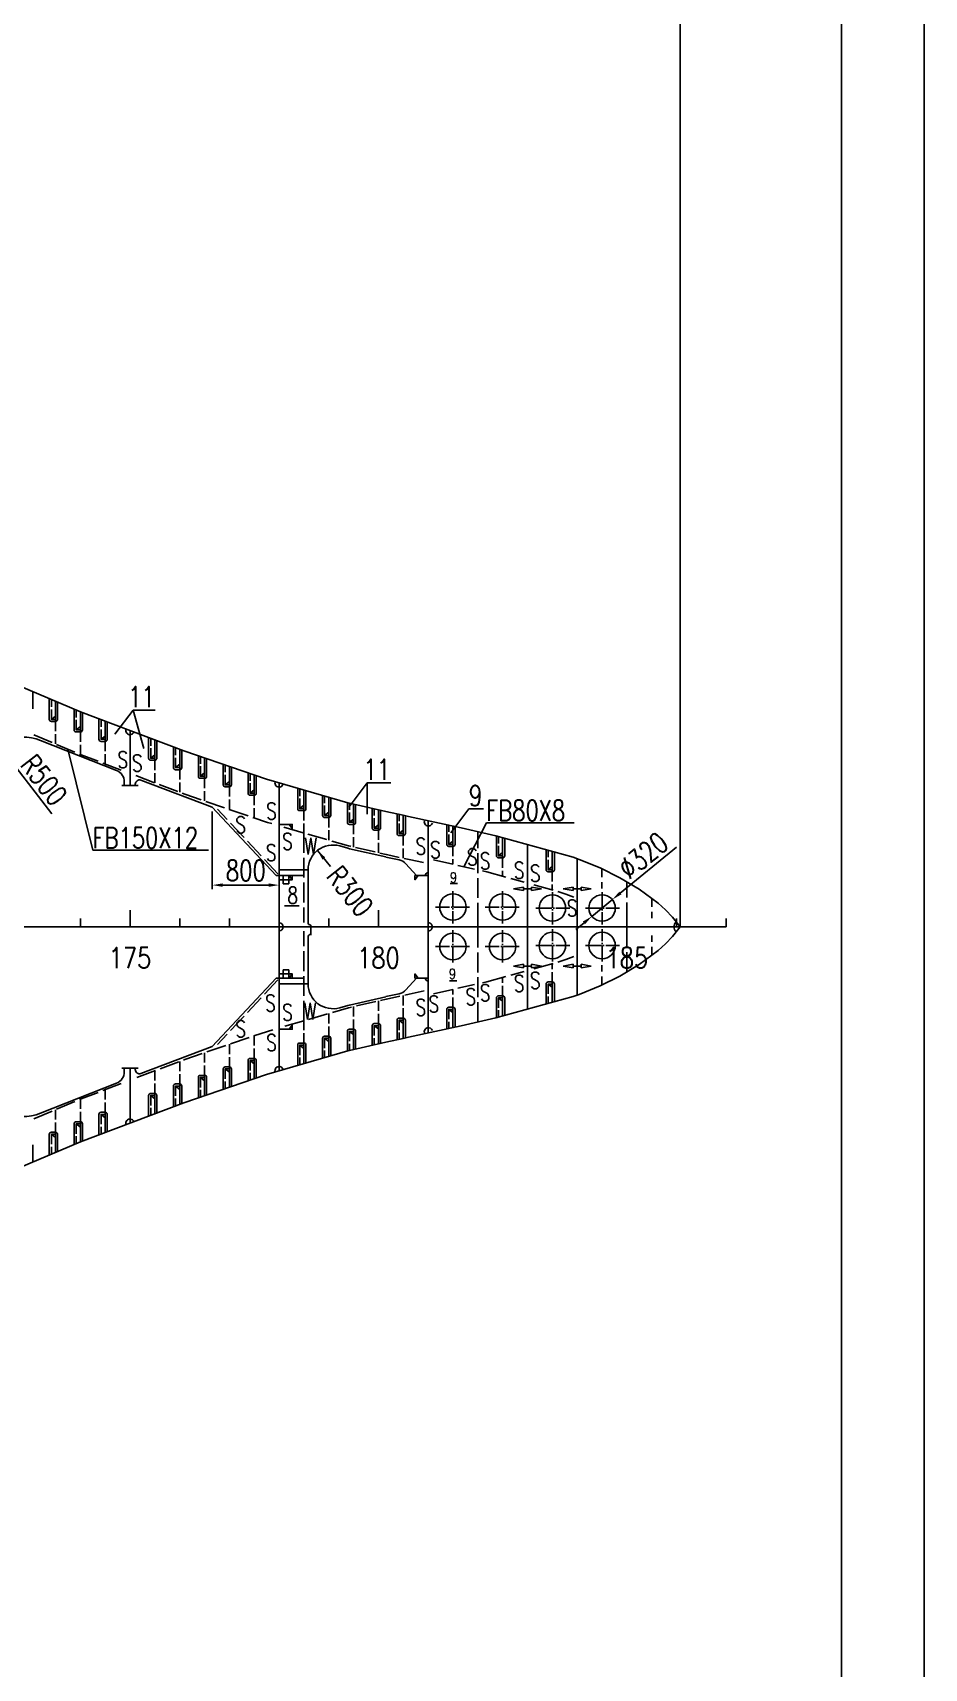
# Model space of a CAD drawing. Extents: x 444792 to 563892, y 548457 to 594763.
# Drawn here: x 553025 to 563792, y 564069 to 583838 of the extents above; entities that cross this region are included whole.
import ezdxf
from ezdxf.enums import TextEntityAlignment as Align

# ---------------------------------------------------------------- set-up
doc = ezdxf.new("R2010")
doc.units = 0
doc.header["$LTSCALE"] = 40
doc.header["$MEASUREMENT"] = 0
for name, pattern in [('ACAD_ISO02W100', [15, 12, -3]), ('ACAD_ISO04W100', [30.5, 24, -3, 0.5, -3]), ('ACAD_ISO05W100', [34, 24, -3, 0.5, -3, 0.5, -3])]:
    doc.linetypes.add(name, pattern=pattern)
doc.layers.get('0').update_dxf_attribs({"linetype": 'CONTINUOUS'})
doc.layers.get('DEFPOINTS').update_dxf_attribs({"linetype": 'CONTINUOUS'})
for name, color, linetype in [('01CONTINUOUS', 2, 'CONTINUOUS'), ('BT_ENG', 7, 'CONTINUOUS'), ('C-CEN', 4, 'ACAD_ISO04W100'), ('C-CON', 4, 'CONTINUOUS'), ('C-DAS', 4, 'ACAD_ISO02W100'), ('C-PH', 4, 'ACAD_ISO05W100'), ('FRAME', 7, 'CONTINUOUS'), ('TEXT', 9, 'CONTINUOUS'), ('Y-CON', 2, 'CONTINUOUS'), ('Y-DAS', 2, 'ACAD_ISO02W100')]:
    doc.layers.add(name, color=color, linetype=linetype)
doc.styles.add('ROMANS', font='romans.shx', dxfattribs={"width": 0.75, "height": 250, "bigfont": 'hzdx.shx'})
doc.dimstyles.new('DM-50', dxfattribs={"dimscale": 50, "dimtxt": 1, "dimasz": 2.5, "dimexe": 1, "dimexo": 1, "dimgap": 1, "dimtad": 1, "dimdec": 0, "dimdsep": 46, "dimtxsty": 'ROMANS', "dimblk1": 'CLOSEDBLANK', "dimblk2": 'CLOSEDBLANK', "dimcen": 0, "dimclrd": 1, "dimclre": 1, "dimclrt": 1, "dimadec": 0, "dimazin": 0, "dimtfac": 1, "dimtdec": 0, "dimtmove": 0, "dimatfit": 3, "dimldrblk": 'CLOSEDBLANK', "dimfxl": 1, "dimtolj": 1, "dimarcsym": 0})

# ---------------------------------------------------------------- blocks, each defined once
blk = doc.blocks.new('*D216')
at = {"color": 1, "linetype": 'ByBlock', "transparency": 16777216}
blk.add_line((576515, 575206), (575877, 576026), dxfattribs=at)
blk.add_solid([(575970, 575940), (575937, 575914), (575877, 576026)], dxfattribs=at)
at = {"layer": 'DEFPOINTS', "color": 0, "linetype": 'ByBlock', "transparency": 16777216}
for p in [(575877, 576026), (576184, 575631)]:
    blk.add_point(p, dxfattribs=at)
at = {"color": 1, "linetype": 'ByBlock', "transparency": 16777216, "insert": (576419, 575613), "char_height": 250, "attachment_point": 5, "rotation": 307.8663, "style": 'ROMANS'}
blk.add_mtext('\\A1;R500', dxfattribs=at)
blk = doc.blocks.new('_CLOSEDBLANK')
at = {"color": 0, "linetype": 'ByBlock'}
for p, q in [((-1, 0.17), (0, 0)), ((-1, 0.17), (-1, -0.17)), ((0, 0), (-1, -0.17))]:
    blk.add_line(p, q, dxfattribs=at)
blk = doc.blocks.new('*D220')
at = {"color": 1, "linetype": 'ByBlock', "transparency": 16777216}
for p, q in [((578452, 575234), (578452, 574293)), ((579134, 574343), (578577, 574343)), ((579259, 574355), (579259, 574293))]:
    blk.add_line(p, q, dxfattribs=at)
for points in [[(578577, 574364), (578577, 574322), (578452, 574343)], [(579134, 574364), (579134, 574322), (579259, 574343)]]:
    blk.add_solid(points, dxfattribs=at)
at = {"layer": 'DEFPOINTS', "color": 0, "linetype": 'ByBlock', "transparency": 16777216}
for p in [(578452, 575284), (578452, 574343), (579259, 574405)]:
    blk.add_point(p, dxfattribs=at)
at = {"color": 1, "linetype": 'ByBlock', "transparency": 16777216, "insert": (578856, 574518), "char_height": 250, "attachment_point": 5, "style": 'ROMANS'}
blk.add_mtext('\\A1;800', dxfattribs=at)
blk = doc.blocks.new('*D219')
at = {"color": 1, "linetype": 'ByBlock', "transparency": 16777216}
blk.add_line((579878, 574567), (579722, 574763), dxfattribs=at)
blk.add_solid([(579816, 574678), (579783, 574652), (579722, 574763)], dxfattribs=at)
at = {"layer": 'DEFPOINTS', "color": 0, "linetype": 'ByBlock', "transparency": 16777216}
for p in [(579722, 574763), (579909, 574528)]:
    blk.add_point(p, dxfattribs=at)
at = {"color": 1, "linetype": 'ByBlock', "transparency": 16777216, "insert": (580115, 574270), "char_height": 250, "attachment_point": 5, "rotation": 308.6058, "style": 'ROMANS'}
blk.add_mtext('\\A1;R300', dxfattribs=at)
blk = doc.blocks.new('*D218')
at = {"color": 1, "linetype": 'ByBlock', "transparency": 16777216}
for p, q in [((584058, 574803), (583380, 574247)), ((583036, 573965), (583284, 574168)), ((582940, 573885), (582843, 573806))]:
    blk.add_line(p, q, dxfattribs=at)
for points in [[(583367, 574263), (583393, 574231), (583284, 574168)], [(582926, 573902), (582953, 573869), (583036, 573965)]]:
    blk.add_solid(points, dxfattribs=at)
at = {"layer": 'DEFPOINTS', "color": 0, "linetype": 'ByBlock', "transparency": 16777216}
for p in [(583284, 574168), (583036, 573965)]:
    blk.add_point(p, dxfattribs=at)
at = {"color": 1, "linetype": 'ByBlock', "transparency": 16777216, "insert": (583656, 574700), "char_height": 250, "attachment_point": 5, "rotation": 39.378, "style": 'ROMANS'}
blk.add_mtext('\\A1;∅320', dxfattribs=at)

msp = doc.modelspace()

# ---------------------------------------------------------------- linework, layer by layer
at = {"color": 2}
msp.add_line((562792.4, 549556.6), (562792.4, 589556.6), dxfattribs=at)
for p, q in [((560843.3, 573030.7), (560843.3, 584797.7)), ((553025.3, 575875.8), (553025.3, 575665.3)), ((553325.3, 575747.2), (553325.3, 575538.2)), ((553300.3, 575513.2), (553250.3, 575513.2)), ((553625.3, 575621.5), (553625.3, 575411)), ((553825.3, 575297.1), (553825.3, 575545.6)), ((553925.3, 575506.1), (553925.3, 575297.1)), ((554237.5, 575650.3), (554367.9, 575185.3)), ((553600.3, 575386), (553550.3, 575386)), ((553900.3, 575272.1), (553850.3, 575272.1)), ((554525.3, 575279.6), (554525.3, 575069.1)), ((553749.2, 573958.4), (553450.1, 575177.3)), ((554825.3, 575165.6), (554825.3, 574955.1)), ((554500.3, 575044.1), (554450.3, 575044.1)), ((554800.3, 574930.1), (554750.3, 574930.1)), ((555125.3, 575062.4), (555125.3, 574850.9)), ((555325.3, 574748.6), (555325.3, 574994.2)), ((555425.3, 574960.1), (555425.3, 574748.6)), ((555100.3, 574825.9), (555050.3, 574825.9)), ((555400.3, 574723.6), (555350.3, 574723.6)), ((555725.3, 574857.8), (555725.3, 574646.3)), ((556225.3, 574460.1), (556225.3, 574706.2)), ((556325.3, 574677.1), (556325.3, 574460.1)), ((557065.3, 574769.8), (557065.3, 574392.7)), ((555700.3, 574621.3), (555650.3, 574621.3)), ((555700.3, 574646.3), (555660.3, 574646.3)), ((556625.3, 574589.9), (556625.3, 574377.2)), ((556825.3, 574293.9), (556825.3, 574531.8)), ((556925.3, 574508.2), (556925.3, 574293.9)), ((556300.3, 574435.1), (556250.3, 574435.1)), ((556300.3, 574460.1), (556260.3, 574460.1)), ((556600.3, 574352.2), (556550.3, 574352.2)), ((556900.3, 574293.9), (556860.3, 574293.9)), ((557125.3, 574225.2), (557125.3, 574462.4)), ((557225.3, 574439.5), (557225.3, 574225.2)), ((557425.3, 574159.5), (557425.3, 574395.6)), ((557525.3, 574374.1), (557525.3, 574159.5)), ((556900.3, 574268.9), (556850.3, 574268.9)), ((557200.3, 574200.2), (557150.3, 574200.2)), ((557500.3, 574134.5), (557450.3, 574134.5)), ((557500.3, 574159.5), (557460.3, 574159.5)), ((558025.3, 574027.9), (558025.3, 574264.4)), ((558125.3, 574242.5), (558125.3, 574027.9)), ((558725.3, 574101.9), (558725.3, 573888.9)), ((558100.3, 574002.9), (558050.3, 574002.9)), ((558100.3, 574027.9), (558060.3, 574027.9)), ((558700.3, 573888.9), (558660.3, 573888.9)), ((559325.3, 573934.8), (559325.3, 573721.7)), ((556350.3, 573720.2), (556000.3, 573720.2)), ((558700.3, 573863.9), (558650.3, 573863.9)), ((559300.3, 573696.7), (559250.3, 573696.7)), ((559300.3, 573721.7), (559260.3, 573721.7)), ((556160.3, 573599.7), (556000.3, 573599.7)), ((553600.3, 573030.7), (553600.3, 573130.7)), ((554200.3, 573030.7), (554200.3, 573230.7)), ((554800.3, 573030.7), (554800.3, 573130.7)), ((555400.3, 573030.7), (555400.3, 573130.7)), ((556000.3, 573030.7), (556000.3, 573130.7)), ((556600.3, 573030.7), (556600.3, 573130.7)), ((557200.3, 573030.7), (557200.3, 573230.7)), ((557800.3, 573030.7), (557800.3, 573130.7)), ((558400.3, 573030.7), (558400.3, 573130.7)), ((559000.3, 573030.7), (559000.3, 573130.7)), ((559600.3, 573030.7), (559600.3, 573130.7)), ((560200.3, 573030.7), (560200.3, 573230.7)), ((560800.3, 573030.7), (560800.3, 573130.7)), ((561400.3, 573030.7), (561400.3, 573130.7)), ((552400.3, 573030.7), (556000.3, 573030.7)), ((556385.3, 573050.7), (556385.3, 573030.7)), ((556385.3, 573030.7), (557800.3, 573030.7)), ((560843.3, 573030.7), (561400.3, 573030.7)), ((556160.3, 572461.7), (556000.3, 572461.7)), ((556350.3, 572341.1), (556000.3, 572341.1)), ((559300.3, 572364.7), (559250.3, 572364.7)), ((559300.3, 572339.7), (559260.3, 572339.7)), ((559325.3, 572126.6), (559325.3, 572339.7)), ((558700.3, 572197.5), (558650.3, 572197.5)), ((558700.3, 572172.5), (558660.3, 572172.5)), ((558725.3, 571959.5), (558725.3, 572172.5)), ((557425.3, 571901.9), (557425.3, 571665.8)), ((557500.3, 571926.9), (557450.3, 571926.9)), ((557500.3, 571901.9), (557460.3, 571901.9)), ((557525.3, 571687.3), (557525.3, 571901.9)), ((558025.3, 572033.4), (558025.3, 571797)), ((558100.3, 572058.4), (558050.3, 572058.4)), ((558100.3, 572033.4), (558060.3, 572033.4)), ((558125.3, 571818.9), (558125.3, 572033.4)), ((556600.3, 571709.2), (556550.3, 571709.2)), ((556825.3, 571767.5), (556825.3, 571529.6)), ((556900.3, 571792.5), (556850.3, 571792.5)), ((556900.3, 571767.5), (556860.3, 571767.5)), ((556925.3, 571553.2), (556925.3, 571767.5)), ((557125.3, 571836.2), (557125.3, 571599)), ((557200.3, 571861.2), (557150.3, 571861.2)), ((557225.3, 571621.9), (557225.3, 571836.2)), ((556225.3, 571601.3), (556225.3, 571355.2)), ((556300.3, 571626.3), (556250.3, 571626.3)), ((556300.3, 571601.3), (556260.3, 571601.3)), ((556325.3, 571384.3), (556325.3, 571601.3)), ((556625.3, 571471.5), (556625.3, 571684.2)), ((555325.3, 571312.8), (555325.3, 571067.2)), ((555400.3, 571337.8), (555350.3, 571337.8)), ((555425.3, 571101.3), (555425.3, 571312.8)), ((555700.3, 571440.1), (555650.3, 571440.1)), ((555700.3, 571415.1), (555660.3, 571415.1)), ((555725.3, 571203.6), (555725.3, 571415.1)), ((554800.3, 571131.3), (554750.3, 571131.3)), ((555100.3, 571235.5), (555050.3, 571235.5)), ((555125.3, 570999), (555125.3, 571210.5)), ((554500.3, 571017.3), (554450.3, 571017.3)), ((554525.3, 570781.8), (554525.3, 570992.3)), ((554825.3, 570895.8), (554825.3, 571106.3)), ((553825.3, 570764.3), (553825.3, 570515.8)), ((553900.3, 570789.3), (553850.3, 570789.3)), ((553925.3, 570555.3), (553925.3, 570764.3)), ((553300.3, 570548.2), (553250.3, 570548.2)), ((553325.3, 570314.2), (553325.3, 570523.2)), ((553600.3, 570675.3), (553550.3, 570675.3)), ((553625.3, 570441.3), (553625.3, 570650.3)), ((553025.3, 570185.5), (553025.3, 570396))]:
    msp.add_line(p, q)
at = {"color": 7, "ltscale": 0.2}
for p, q in [((553225.3, 575538.2), (553225.3, 575790)), ((553525.3, 575410.1), (553525.3, 575662.8)), ((554425.3, 575069.1), (554425.3, 575317.6)), ((554725.3, 574956.3), (554725.3, 575203.6)), ((555025.3, 574850.9), (555025.3, 575096.5)), ((555625.3, 574646.3), (555625.3, 574891.9)), ((556525.3, 574377.2), (556525.3, 574619)), ((558625.3, 573888.9), (558625.3, 574129.8)), ((559225.3, 573721.7), (559225.3, 573962.6)), ((559225.3, 572339.7), (559225.3, 572098.8)), ((558625.3, 572172.5), (558625.3, 571931.6)), ((556525.3, 571684.2), (556525.3, 571442.4)), ((555625.3, 571415.1), (555625.3, 571169.5)), ((555025.3, 571210.5), (555025.3, 570964.9)), ((554425.3, 570992.3), (554425.3, 570743.8)), ((554725.3, 571105.1), (554725.3, 570857.8)), ((553225.3, 570523.2), (553225.3, 570271.4)), ((553525.3, 570651.3), (553525.3, 570398.6))]:
    msp.add_line(p, q, dxfattribs=at)
at = {"ltscale": 0.3}
for p, q in [((554237.5, 575650.3), (554017.5, 575360.2)), ((554504.4, 575650.3), (554237.5, 575650.3)), ((557065.3, 574769.8), (556845.3, 574479.7)), ((557350.2, 574769.8), (557065.3, 574769.8)), ((558293.3, 574455.2), (558073.3, 574165)), ((558469.7, 574455.2), (558293.3, 574455.2)), ((557800.3, 573649.7), (557754.2, 573649.7)), ((557800.3, 572411.7), (557754.2, 572411.7))]:
    msp.add_line(p, q, dxfattribs=at)
at = {"lineweight": -2, "ltscale": 0.5}
for p, q in [((556000.3, 573649.7), (555965.3, 573649.7)), ((556000.3, 572411.7), (555965.3, 572411.7))]:
    msp.add_line(p, q, dxfattribs=at)
at = {"color": 3}
for p, q in [((558952.7, 573490.4), (559048, 573490.4)), ((559552.7, 573490.4), (559648, 573490.4)), ((558952.7, 572557.2), (559048, 572557.2)), ((559552.7, 572557.2), (559648, 572557.2))]:
    msp.add_line(p, q, dxfattribs=at)
for centre in [(558100.3, 573270.5), (558700.3, 573270.5), (559301.4, 572805), (559901.4, 572805)]:
    msp.add_circle(centre, 160)
at = {"ltscale": 0.3}
msp.add_circle((559901.4, 573258.4), 160, dxfattribs=at)
for centre, radius, start, end in [((553250.3, 575538.2), 25, 180, 270), ((553300.3, 575538.2), 25, 270, 0), ((553550.3, 575411), 25, 180, 270), ((553600.3, 575411), 25, 270, 0), ((553850.3, 575297.1), 25, 180, 270), ((553900.3, 575297.1), 25, 270, 0), ((554450.3, 575069.1), 25, 180, 270), ((554500.3, 575069.1), 25, 270, 0), ((554750.3, 574955.1), 25, 180, 270), ((554800.3, 574955.1), 25, 270, 0), ((555050.3, 574850.9), 25, 180, 270), ((555100.3, 574850.9), 25, 270, 0), ((555350.3, 574748.6), 25, 180, 270), ((555400.3, 574748.6), 25, 270, 0), ((555650.3, 574646.3), 25, 180, 270), ((555700.3, 574646.3), 25, 270, 0), ((556250.3, 574460.1), 25, 180, 270), ((556300.3, 574460.1), 25, 270, 0), ((556550.3, 574377.2), 25, 180, 270), ((556600.3, 574377.2), 25, 270, 0), ((556850.3, 574293.9), 25, 180, 270), ((556900.3, 574293.9), 25, 270, 0), ((557150.3, 574225.2), 25, 180, 270), ((557200.3, 574225.2), 25, 270, 0), ((557450.3, 574159.5), 25, 180, 270), ((557500.3, 574159.5), 25, 270, 0), ((558050.3, 574027.9), 25, 180, 270), ((558100.3, 574027.9), 25, 270, 0), ((558650.3, 573888.9), 25, 180, 270), ((558700.3, 573888.9), 25, 270, 0), ((559250.3, 573721.7), 25, 180, 270), ((559300.3, 573721.7), 25, 270, 0), ((556000.3, 573030.7), 50, 270, 90), ((556385.3, 573085.7), 35, 180, 270), ((556385.3, 572905.7), 35, 90, 180), ((559250.3, 572339.7), 25, 90, 180), ((559300.3, 572339.7), 25, 0, 90), ((558650.3, 572172.5), 25, 90, 180), ((558700.3, 572172.5), 25, 0, 90), ((557450.3, 571901.9), 25, 90, 180), ((557500.3, 571901.9), 25, 0, 90), ((558050.3, 572033.4), 25, 90, 180), ((558100.3, 572033.4), 25, 0, 90), ((556550.3, 571684.2), 25, 90, 180), ((556600.3, 571684.2), 25, 0, 90), ((556850.3, 571767.5), 25, 90, 180), ((556900.3, 571767.5), 25, 0, 90), ((557150.3, 571836.2), 25, 90, 180), ((557200.3, 571836.2), 25, 0, 90), ((556250.3, 571601.3), 25, 90, 180), ((556300.3, 571601.3), 25, 0, 90), ((555350.3, 571312.8), 25, 90, 180), ((555400.3, 571312.8), 25, 0, 90), ((555650.3, 571415.1), 25, 90, 180), ((555700.3, 571415.1), 25, 0, 90), ((554750.3, 571106.3), 25, 90, 180), ((554800.3, 571106.3), 25, 0, 90), ((555050.3, 571210.5), 25, 90, 180), ((555100.3, 571210.5), 25, 0, 90), ((554450.3, 570992.3), 25, 90, 180), ((554500.3, 570992.3), 25, 0, 90), ((553850.3, 570764.3), 25, 90, 180), ((553900.3, 570764.3), 25, 0, 90), ((553250.3, 570523.2), 25, 90, 180), ((553300.3, 570523.2), 25, 0, 90), ((553550.3, 570650.3), 25, 90, 180), ((553600.3, 570650.3), 25, 0, 90)]:
    msp.add_arc(centre, radius, start, end)
at = {"lineweight": -2, "ltscale": 0.5}
for centre, radius, start, end in [((552925.3, 574823.3), 500, 67.03127, 172.59849), ((554200.3, 575403.1), 50, 159.19601, 339.19601), ((557800.3, 573649.7), 35, 90, 180), ((557800.3, 572411.7), 35, 180, 270), ((552925.3, 571238.1), 500, 187.40151, 292.96873), ((554200.3, 570658.3), 50, 20.80399, 202.96785)]:
    msp.add_arc(centre, radius, start, end, dxfattribs=at)
at = {"ltscale": 0.3}
msp.add_arc((560843.3, 573030.7), 75, 127.92661, 232.07339, dxfattribs=at)
at = {"extrusion": (0, 0, -1)}
for centre, start_param, end_param in [((559301.4, 573258.4), -0.0011956, 6.2819897), ((558100.3, 572792.9), 3.140397, 9.4235823), ((558700.3, 572792.9), 3.140397, 9.4235823)]:
    msp.add_ellipse(centre, major_axis=(-160, 0.2), ratio=1, start_param=start_param, end_param=end_param, dxfattribs=at)
at = {"layer": '01CONTINUOUS'}
for p, q in [((554200.3, 574737.2), (554200.3, 575403.1)), ((554100.3, 574737.2), (554300.3, 574737.2)), ((556000.3, 571289.8), (556000.3, 574771.6)), ((559000.3, 572036.1), (559000.3, 574025.3)), ((559600.3, 572206.8), (559600.3, 573854.6)), ((556000.3, 573030.7), (556400.3, 573030.7)), ((556385.3, 573030.7), (556385.3, 572930.7)), ((557800.3, 573030.7), (560843.3, 573030.7)), ((554100.3, 571324.2), (554300.3, 571324.2)), ((554200.3, 571324.2), (554200.3, 570658.3))]:
    msp.add_line(p, q, dxfattribs=at)
at = {"layer": '01CONTINUOUS', "ltscale": 0.4}
for p, q in [((559900.3, 573630.6), (559900.3, 573732.8)), ((559900.3, 573492.8), (559900.3, 573568.8)), ((560500.3, 573271.9), (560500.3, 573374.2)), ((560500.3, 573134.2), (560500.3, 573210.2)), ((560500.3, 572927.2), (560500.3, 572851.2)), ((560500.3, 572789.4), (560500.3, 572687.2)), ((559900.3, 572568.5), (559900.3, 572492.6)), ((559900.3, 572430.8), (559900.3, 572328.5))]:
    msp.add_line(p, q, dxfattribs=at)
at = {"layer": '01CONTINUOUS'}
for points in [[(551081.3, 576698.7), (553600.3, 575631), (554850.3, 575156.1), (555850.3, 574815.2), (556831.3, 574530.1), (556850.3, 574525.3), (557288.3, 574425.1), (557290.3, 574424.6), (557500.3, 574379.5), (557563.3, 574365.9), (558200.3, 574226), (558618.3, 574131.7), (559550.3, 573872.1), (559623.3, 573846.6), (559876.3, 573744.8), (560117.3, 573625), (560350.3, 573484.8), (560578.3, 573316.7), (560667.3, 573236.3), (560751.3, 573147.1), (560828.3, 573051.1), (560843.3, 573030.7)], [(551081.3, 569362.7), (553600.3, 570430.3), (554850.3, 570905.3), (555850.3, 571246.2), (556831.3, 571531.3), (556850.3, 571536), (557288.3, 571636.3), (557290.3, 571636.8), (557500.3, 571681.9), (557563.3, 571695.4), (558200.3, 571835.4), (558618.3, 571929.7), (559550.3, 572189.3), (559623.3, 572214.8), (559876.3, 572316.6), (560117.3, 572436.3), (560350.3, 572576.6), (560578.3, 572744.7), (560667.3, 572825.1), (560751.3, 572914.3), (560828.3, 573010.3), (560843.3, 573030.7)]]:
    msp.add_lwpolyline(points, dxfattribs=at)
at = {"layer": 'BT_ENG'}
msp.add_line((563792.4, 548556.6), (563792.4, 590556.6), dxfattribs=at)
at = {"layer": 'C-CEN', "ltscale": 0.2}
for p, q in [((558100.3, 573463), (558100.3, 573072.1)), ((558700.3, 573463), (558700.3, 573072.1)), ((559301.4, 573450.9), (559301.4, 573060)), ((559901.4, 573450.9), (559901.4, 573060)), ((558300.9, 573270.5), (557891.3, 573270.5)), ((558900.9, 573270.5), (558491.3, 573270.5)), ((559100.8, 573256.4), (559510.4, 573256.4)), ((559700.8, 573256.4), (560110.4, 573256.4)), ((558100.3, 572600.4), (558100.3, 572991.3)), ((558700.3, 572600.4), (558700.3, 572991.3)), ((559301.4, 572612.5), (559301.4, 573003.4)), ((559901.4, 572612.5), (559901.4, 573003.4)), ((558300.9, 572792.9), (557891.3, 572792.9)), ((558900.9, 572792.9), (558491.3, 572792.9)), ((559100.8, 572805), (559510.4, 572805)), ((559700.8, 572805), (560110.4, 572805))]:
    msp.add_line(p, q, dxfattribs=at)
at = {"layer": 'C-CON'}
for p, q in [((553120.4, 575283.6), (554038.9, 574920.7)), ((554130.3, 574782.6), (554130.3, 574737.2)), ((555965.3, 573649.7), (555193.7, 574475.7)), ((556050.3, 573649.7), (556050.3, 573548.9)), ((556050.3, 573548.9), (556095.1, 573548.9)), ((556120, 573548.9), (556050.3, 573548.9)), ((556120, 573650.1), (556120, 573548.9)), ((556120, 572512.5), (556050.3, 572512.5)), ((556050.3, 572512.5), (556095.1, 572512.5)), ((556050.3, 572411.7), (556050.3, 572512.5)), ((556120, 572411.3), (556120, 572512.5)), ((555965.3, 572411.7), (555193.7, 571585.7)), ((554130.3, 571278.8), (554130.3, 571324.2)), ((553120.4, 570777.7), (554038.9, 571140.7))]:
    msp.add_line(p, q, dxfattribs=at)
for points in [[(554264.3, 574737.2), (554264.3, 574756.3, -0.5250339), (554332.1, 574803), (555193.7, 574475.7)], [(556350.3, 573085.7), (556350.3, 573720.2, -0.4997108), (556734.1, 574008.3), (556831.3, 573980.1), (556850.3, 573975.3), (557288.3, 573875.1), (557290.3, 573874.6), (557452.3, 573839.8, -0.159615), (557533, 573792.8), (557660, 573649.7)], [(556350.3, 572905.7), (556350.3, 572341.1, 0.4997108), (556734.1, 572053.1), (556831.3, 572081.3), (556850.3, 572086), (557288.3, 572186.3), (557290.3, 572186.8), (557452.3, 572221.6, 0.159615), (557533, 572268.6), (557660, 572411.7)], [(554264.3, 571324.2), (554264.3, 571305.1, 0.5250339), (554332.1, 571258.4), (555193.7, 571585.7)]]:
    msp.add_lwpolyline(points, format="xyb", dxfattribs=at)
for centre, radius, start, end in [((553980.3, 574782.6), 150, 0, 67.03127), ((556000.3, 574768.7), 50, 161.692, 341.78926), ((557804.3, 574299.4), 50, 163.56391, 343.56391), ((557804.3, 571761.9), 50, 16.43609, 196.43609), ((557804.3, 571761.9), 50, 16.43609, 196.43609), ((556000.3, 571292.7), 50, 18.21074, 198.308), ((553980.3, 571278.8), 150, 292.96873, 360)]:
    msp.add_arc(centre, radius, start, end, dxfattribs=at)
at = {"layer": 'C-DAS', "ltscale": 0.25}
for p, q in [((553250.3, 575538.2), (553250.3, 575779.4)), ((553550.3, 575411), (553550.3, 575652.2)), ((553850.3, 575297.1), (553850.3, 575536.1)), ((554450.3, 575069.1), (554450.3, 575308.1)), ((554750.3, 574955.1), (554750.3, 575194.1)), ((555050.3, 574850.9), (555050.3, 575087.9)), ((555350.3, 574748.6), (555350.3, 574985.7)), ((555650.3, 574646.3), (555650.3, 574883.4)), ((556250.3, 574460.1), (556250.3, 574698.9)), ((556550.3, 574377.2), (556550.3, 574611.7)), ((556850.3, 574293.9), (556850.3, 574525.3)), ((557150.3, 574225.2), (557150.3, 574456.6)), ((557450.3, 574159.5), (557450.3, 574390.2)), ((558050.3, 574027.9), (558050.3, 574258.9)), ((558650.3, 573888.9), (558650.3, 574122.8)), ((559250.3, 573721.7), (559250.3, 573955.6)), ((559250.3, 572339.7), (559250.3, 572105.7)), ((558650.3, 572172.5), (558650.3, 571938.6)), ((557450.3, 571901.9), (557450.3, 571671.2)), ((558050.3, 572033.4), (558050.3, 571802.5)), ((556850.3, 571767.5), (556850.3, 571536)), ((557150.3, 571836.2), (557150.3, 571604.7)), ((556250.3, 571601.3), (556250.3, 571362.5)), ((556550.3, 571684.2), (556550.3, 571449.7)), ((555350.3, 571312.8), (555350.3, 571075.7)), ((555650.3, 571415.1), (555650.3, 571178)), ((555050.3, 571210.5), (555050.3, 570973.5)), ((554450.3, 570992.3), (554450.3, 570753.3)), ((554750.3, 571106.3), (554750.3, 570867.3)), ((553850.3, 570764.3), (553850.3, 570525.3)), ((553250.3, 570523.2), (553250.3, 570281.3)), ((553550.3, 570650.3), (553550.3, 570408.4))]:
    msp.add_line(p, q, dxfattribs=at)
at = {"layer": 'C-DAS', "ltscale": 0.5}
for p, q in [((555987.2, 573670.2), (555257.3, 574451.5)), ((556300.3, 574165.6), (556300.3, 573083.5)), ((556300.3, 571895.8), (556300.3, 572980)), ((555987.2, 572391.2), (555257.3, 571609.9))]:
    msp.add_line(p, q, dxfattribs=at)
at = {"layer": 'C-DAS', "ltscale": 0.5, "flags": 128}
for points in [[(553037.7, 575352.1), (553611.5, 575108.9), (554117.1, 574916.8)], [(554270.9, 574858.3), (554860.5, 574634.3), (555859.4, 574293.8), (555943.7, 574269.3)], [(556059.6, 574235.6), (556839.1, 574009), (556857.3, 574004.5), (557295.3, 573904.2), (557297.1, 573903.8), (557506.6, 573858.8), (557569.7, 573845.3), (557758.9, 573803.7)], [(557866.4, 573838.6), (558102.5, 573786.7), (558362, 573728.2)], [(559077.9, 573536.5), (559415.6, 573442.5), (559465, 573425.2), (559558.6, 573387.5)], [(559077.9, 572524.9), (559415.6, 572618.9), (559465, 572636.2), (559558.6, 572673.8)], [(557866.4, 572222.8), (558102.5, 572274.7), (558362, 572333.2)], [(556068.3, 571828.3), (556839.1, 572052.4), (556857.3, 572056.9), (557295.3, 572157.2), (557297.1, 572157.6), (557506.6, 572202.6), (557569.7, 572216.1), (557758.9, 572257.7)], [(554283.9, 571208), (554860.5, 571427), (555859.4, 571767.6), (555924.9, 571786.6)], [(553037.7, 570709.3), (553611.5, 570952.5), (554125.1, 571147.6)]]:
    msp.add_lwpolyline(points, dxfattribs=at)
at = {"layer": 'C-DAS', "ltscale": 0.5}
for points in [[(558455.4, 573707.2), (558508.4, 573695.2), (558962, 573568.8)], [(558455.4, 572354.2), (558508.4, 572366.2), (558962, 572492.5)]]:
    msp.add_lwpolyline(points, dxfattribs=at)
at = {"layer": 'C-PH'}
for p, q in [((558065.3, 573554.6), (558155.3, 573554.6)), ((558057, 572377.3), (558147, 572377.3))]:
    msp.add_line(p, q, dxfattribs=at)
msp.add_arc((557800.3, 573030.7), 50, 270, 90, dxfattribs=at)
at = {"layer": 'FRAME'}
for p, q in [((556000.3, 573030.7), (556000.3, 573130.7)), ((557800.3, 573030.7), (557800.3, 573130.7)), ((558400.3, 573030.7), (558400.3, 573130.7)), ((559000.3, 573030.7), (559000.3, 573130.7)), ((559600.3, 573030.7), (559600.3, 573130.7)), ((560200.3, 573030.7), (560200.3, 573230.7)), ((556000.3, 573030.7), (556000.3, 572930.7))]:
    msp.add_line(p, q, dxfattribs=at)
at = {"layer": 'TEXT'}
for p, q in [((558232.3, 573757.5), (558503.5, 574289.5)), ((558503.5, 574289.5), (559564.3, 574289.5)), ((553749.2, 573958.4), (555146.5, 573958.4)), ((556066.7, 573286.2), (556241.4, 573286.2))]:
    msp.add_line(p, q, dxfattribs=at)
at = {"layer": 'Y-CON'}
for p, q in [((557800.3, 571747.5), (557800.3, 574313.9)), ((556160.3, 573649.7), (556300.3, 573649.7)), ((556160.3, 572411.7), (556300.3, 572411.7))]:
    msp.add_line(p, q, dxfattribs=at)
for points in [[(553300.3, 575758.2), (553300.3, 575538.2), (553250.3, 575538.2), (553300.3, 575578.2)], [(553300.3, 575758.2), (553300.3, 575538.2), (553250.3, 575538.2), (553300.3, 575578.2)], [(553600.3, 575631), (553600.3, 575411), (553550.3, 575411), (553600.3, 575451)], [(553600.3, 575631), (553600.3, 575411), (553550.3, 575411), (553600.3, 575451)], [(553900.3, 575517.1), (553900.3, 575297.1), (553850.3, 575297.1), (553900.3, 575337.1)], [(554500.3, 575289.1), (554500.3, 575069.1), (554450.3, 575069.1), (554500.3, 575109.1)], [(554800.3, 575175.1), (554800.3, 574955.1), (554750.3, 574955.1), (554800.3, 574995.1)], [(555100.3, 575070.9), (555100.3, 574850.9), (555050.3, 574850.9), (555100.3, 574890.9)], [(555400.3, 574968.6), (555400.3, 574748.6), (555350.3, 574748.6), (555400.3, 574788.6)], [(555700.3, 574866.3), (555700.3, 574646.3), (555650.3, 574646.3), (555700.3, 574686.3)], [(556300.3, 574684.4), (556300.3, 574460.1), (556250.3, 574460.1), (556300.3, 574500.1)], [(556600.3, 574597.2), (556600.3, 574377.2), (556550.3, 574377.2), (556600.3, 574417.2)], [(556900.3, 574513.9), (556900.3, 574293.9), (556850.3, 574293.9), (556900.3, 574333.9)], [(557200.3, 574445.2), (557200.3, 574225.2), (557150.3, 574225.2), (557200.3, 574265.2)], [(557200.3, 574445.2), (557200.3, 574225.2), (557150.3, 574225.2), (557200.3, 574265.2)], [(557500.3, 574379.5), (557500.3, 574159.5), (557450.3, 574159.5), (557500.3, 574199.5)], [(556000.3, 574268.7), (556160.3, 574268.7), (556160.3, 574218.7), (556120.3, 574268.7)], [(558100.3, 574247.9), (558100.3, 574027.9), (558050.3, 574027.9), (558100.3, 574067.9)], [(558700.3, 574108.9), (558700.3, 573888.9), (558650.3, 573888.9), (558700.3, 573928.9)], [(559300.3, 573941.7), (559300.3, 573721.7), (559250.3, 573721.7), (559300.3, 573761.7)], [(556000.3, 573649.7), (556160.3, 573649.7), (556160.3, 573599.7), (556120.3, 573649.7)], [(557800.3, 573649.7), (557640.3, 573649.7), (557640.3, 573599.7), (557680.3, 573649.7)], [(556000.3, 572411.7), (556160.3, 572411.7), (556160.3, 572461.7), (556120.3, 572411.7)], [(557800.3, 572411.7), (557640.3, 572411.7), (557640.3, 572461.7), (557680.3, 572411.7)], [(559300.3, 572119.7), (559300.3, 572339.7), (559250.3, 572339.7), (559300.3, 572299.7)], [(558700.3, 571952.5), (558700.3, 572172.5), (558650.3, 572172.5), (558700.3, 572132.5)], [(557500.3, 571681.9), (557500.3, 571901.9), (557450.3, 571901.9), (557500.3, 571861.9)], [(558100.3, 571813.4), (558100.3, 572033.4), (558050.3, 572033.4), (558100.3, 571993.4)], [(556000.3, 571792.7), (556160.3, 571792.7), (556160.3, 571842.7), (556120.3, 571792.7)], [(556900.3, 571547.5), (556900.3, 571767.5), (556850.3, 571767.5), (556900.3, 571727.5)], [(557200.3, 571616.2), (557200.3, 571836.2), (557150.3, 571836.2), (557200.3, 571796.2)], [(557200.3, 571616.2), (557200.3, 571836.2), (557150.3, 571836.2), (557200.3, 571796.2)], [(556300.3, 571377), (556300.3, 571601.3), (556250.3, 571601.3), (556300.3, 571561.3)], [(556600.3, 571464.2), (556600.3, 571684.2), (556550.3, 571684.2), (556600.3, 571644.2)], [(555400.3, 571092.8), (555400.3, 571312.8), (555350.3, 571312.8), (555400.3, 571272.8)], [(555700.3, 571195.1), (555700.3, 571415.1), (555650.3, 571415.1), (555700.3, 571375.1)], [(555100.3, 570990.5), (555100.3, 571210.5), (555050.3, 571210.5), (555100.3, 571170.5)], [(554500.3, 570772.3), (554500.3, 570992.3), (554450.3, 570992.3), (554500.3, 570952.3)], [(554800.3, 570886.3), (554800.3, 571106.3), (554750.3, 571106.3), (554800.3, 571066.3)], [(553900.3, 570544.3), (553900.3, 570764.3), (553850.3, 570764.3), (553900.3, 570724.3)], [(553300.3, 570303.2), (553300.3, 570523.2), (553250.3, 570523.2), (553300.3, 570483.2)], [(553300.3, 570303.2), (553300.3, 570523.2), (553250.3, 570523.2), (553300.3, 570483.2)], [(553600.3, 570430.4), (553600.3, 570650.4), (553550.3, 570650.4), (553600.3, 570610.4)], [(553600.3, 570430.3), (553600.3, 570650.3), (553550.3, 570650.3), (553600.3, 570610.3)]]:
    msp.add_lwpolyline(points, dxfattribs=at)
at = {"layer": 'Y-DAS', "ltscale": 0.3}
for p, q in [((553300.3, 575538.2), (553300.3, 575240.8)), ((553600.3, 575411), (553600.3, 575113.6)), ((553900.3, 575297.1), (553900.3, 574999.2)), ((554200.3, 575223.1), (554200.3, 574885.2)), ((554500.3, 575069.1), (554500.3, 574771.2)), ((554800.3, 574955.1), (554800.3, 574657.2)), ((555100.3, 574850.9), (555100.3, 574552.6)), ((555400.3, 574748.6), (555400.3, 574450.3)), ((555700.3, 574646.3), (555700.3, 574348)), ((556000.3, 574591.6), (556000.3, 574302.8)), ((556300.3, 574460.1), (556300.3, 574165.6)), ((556600.3, 574377.2), (556600.3, 574078.4)), ((556900.3, 574293.9), (556900.3, 573994.7)), ((557200.3, 574225.2), (557200.3, 573926)), ((557500.3, 574159.5), (557500.3, 573860.2)), ((558100.3, 574027.9), (558100.3, 573787.2)), ((558700.3, 573888.9), (558700.3, 573641.7)), ((559300.3, 573721.7), (559300.3, 573474.6)), ((559300.3, 572339.7), (559300.3, 572586.8)), ((558700.3, 572172.5), (558700.3, 572419.7)), ((557200.3, 571836.2), (557200.3, 572135.4)), ((557500.3, 571901.9), (557500.3, 572201.2)), ((558100.3, 572033.4), (558100.3, 572274.2)), ((556600.3, 571684.2), (556600.3, 571982.9)), ((556900.3, 571767.5), (556900.3, 572066.7)), ((555700.3, 571415.1), (555700.3, 571713.4)), ((556000.3, 571469.8), (556000.3, 571758.6)), ((556300.3, 571601.3), (556300.3, 571895.8)), ((555100.3, 571210.5), (555100.3, 571508.8)), ((555400.3, 571312.8), (555400.3, 571611.1)), ((554800.3, 571106.3), (554800.3, 571404.2)), ((554500.3, 570992.3), (554500.3, 571290.2)), ((553600.3, 570650.4), (553600.3, 570947.8)), ((553900.3, 570764.3), (553900.3, 571062.2)), ((553300.3, 570523.2), (553300.3, 570820.6))]:
    msp.add_line(p, q, dxfattribs=at)
at = {"layer": 'Y-DAS', "ltscale": 0.5}
for p, q in [((558400.3, 571880.5), (558400.3, 574180.9)), ((560200.3, 572486.3), (560200.3, 573575.1))]:
    msp.add_line(p, q, dxfattribs=at)

# ---------------------------------------------------------------- block references
at = {"color": 3, "yscale": 120, "zscale": 120, "rotation": 180}
for p, xscale in [((558832.7, 573490.4), 120), ((559168, 573490.4), -120), ((559432.7, 573490.4), 120), ((559768, 573490.4), -120), ((558832.7, 572557.2), 120), ((559168, 572557.2), -120), ((559432.7, 572557.2), 120), ((559768, 572557.2), -120)]:
    msp.add_blockref('_CLOSEDBLANK', p, dxfattribs=dict(at, xscale=xscale))

# ---------------------------------------------------------------- texts
at = {"style": 'ROMANS', "width": 0.75}
for p in [(558066.8, 573564.5), (558054.7, 572398.9)]:
    msp.add_text('9', height=125, dxfattribs=at).set_placement(p)
at = {"layer": 'FRAME', "style": 'ROMANS', "width": 0.8}
for s, p in [('175', (554200.3, 572655.7)), ('180', (557200.3, 572655.7)), ('185', (560200.3, 572655.7))]:
    msp.add_text(s, height=250, dxfattribs=at).set_placement(p, align=Align.MIDDLE)
at = {"layer": 'TEXT', "style": 'ROMANS', "width": 0.75}
for s, height, p in [('11', 250, (554178.6, 575686.5)), ('S', 200, (554048.5, 574951.5)), ('S', 200, (554223.9, 574909.2)), ('11', 250, (557021.8, 574806)), ('9', 250, (558292.8, 574491.3)), ('S', 200, (555844.8, 574329.6)), ('FB80X8', 250, (558500.7, 574311)), ('S', 200, (555472.7, 574163.5)), ('FB150X12', 250, (553746.4, 573980)), ('S', 200, (556037.6, 573963.4)), ('W', 200, (556307.6, 573904.6)), ('S', 200, (557648.5, 573905)), ('S', 200, (555841, 573826.8)), ('S', 200, (557823.9, 573862.6)), ('S', 200, (558270.7, 573776.1)), ('S', 200, (558424.7, 573727.9)), ('S', 200, (558835.8, 573615.2)), ('S', 200, (559030.5, 573578.6)), ('8', 200, (556100.4, 573312.6)), ('S', 200, (559474.6, 573158.3)), ('S', 200, (558424.7, 572133.5)), ('S', 200, (558835.8, 572246.2)), ('S', 200, (559030.5, 572282.8)), ('S', 200, (555831.8, 572008.5)), ('W', 200, (556298.3, 571910.6)), ('S', 200, (557648.5, 571956.4)), ('S', 200, (557805.3, 571998.7)), ('S', 200, (558252.1, 572085.3)), ('S', 200, (556037.6, 571897.9)), ('S', 200, (555472.7, 571697.9)), ('S', 200, (555844.8, 571531.8))]:
    msp.add_text(s, height=height, dxfattribs=at).set_placement(p)

# ---------------------------------------------------------------- dimensions: what is measured, and where the dimension line sits
at = {"lineweight": -2, "ltscale": 0.5}
dim = msp.add_radius_dim(center=(552925.3, 574823.3), mpoint=(552618.4, 575218), dimstyle='DM-50', dxfattribs=at)
dim.commit()
dim.dimension.update_dxf_attribs({"geometry": '*D216', "text_midpoint": (553022.6, 574698.1), "dimtype": 164, "insert": (-23258.5, -807.9)})
dim = msp.add_linear_dim(base=(555193.7, 573535.1), p1=(556000.3, 573596.8), p2=(555193.7, 574475.7), text='800', dimstyle='DM-50', dxfattribs=at)
dim.commit()
dim.dimension.update_dxf_attribs({"geometry": '*D220', "text_midpoint": (555597, 573710.1), "insert": (-23258.5, -807.9)})
dim = msp.add_diameter_dim_2p(p1=(559777.7, 573156.9), p2=(560025.1, 573359.9), dimstyle='DM-50', override={"dimtofl": 1}, dxfattribs=at)
dim.commit()
dim.dimension.update_dxf_attribs({"geometry": '*D218', "text_midpoint": (560397.8, 573892.2), "insert": (-23258.5, -807.9)})
dim = msp.add_radius_dim(center=(556650.3, 573720.2), mpoint=(556463.1, 573954.7), dimstyle='DM-50', override={"dimtmove": 1, "dimatfit": 3}, dxfattribs=at)
dim.commit()
dim.dimension.update_dxf_attribs({"geometry": '*D219', "text_midpoint": (556856.4, 573462.1), "dimtype": 164, "insert": (-23258.5, -807.9)})

doc.saveas('drawing.dxf')
